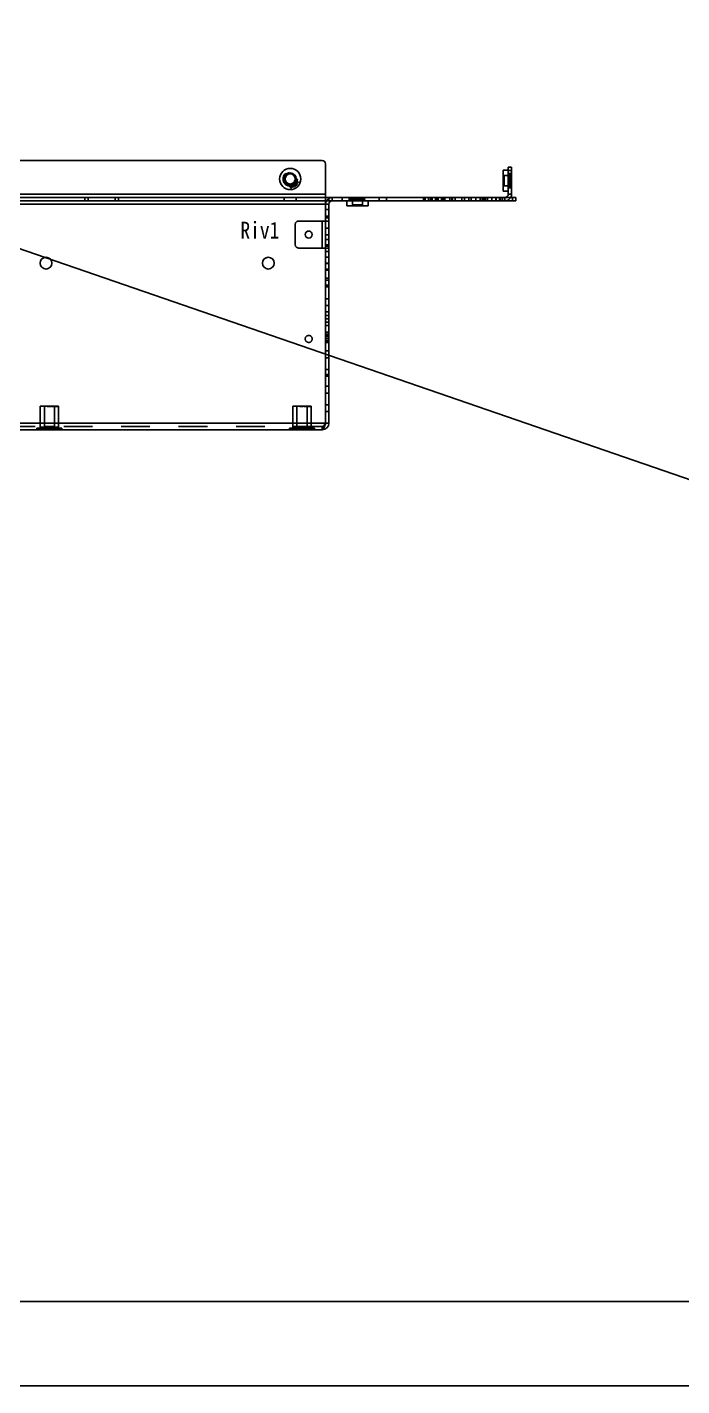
# Model space of a CAD drawing. Header units: millimetres. Extents: x 0 to 8948, y -1340 to 1100.
# Drawn here: x 6604.9 to 6799.3, y 0 to 403.5 of the extents above; entities that cross this region are included whole.
import ezdxf

# ---------------------------------------------------------------- set-up
doc = ezdxf.new("R2010")
doc.units = ezdxf.units.MM
doc.header["$LTSCALE"] = 85.25
doc.linetypes.add('HIDDEN', pattern=[0.2, 0.1, -0.1])
doc.layers.get('0').update_dxf_attribs({"linetype": 'CONTINUOUS'})
for name, color, linetype in [('02___PRT_ALL_AXES', 7, 'CONTINUOUS'), ('03___PRT_ALL_CURVES', 7, 'CONTINUOUS'), ('DEFAULT_2', 8, 'HIDDEN')]:
    doc.layers.add(name, color=color, linetype=linetype)
doc.styles.get("Standard").update_dxf_attribs({"font": 'txt', "width": 0.85})

msp = doc.modelspace()

# ---------------------------------------------------------------- linework, layer by layer
msp.add_line((4392.409, 1100), (7581.815, 0))
at = {"color": 7, "linetype": 'Continuous'}
for p, q in [((6692.513, 363.899), (6585.013, 363.899)), ((6693.513, 351.899), (6693.513, 362.899)), ((6747.763, 361.049), (6746.263, 361.049)), ((6746.263, 361.049), (6746.263, 354.749)), ((6747.763, 361.899), (6748.763, 361.899)), ((6747.763, 353.899), (6747.763, 361.899)), ((6747.763, 360.899), (6748.763, 360.899)), ((6683.105, 355.933), (6683.117, 355.934)), ((6683.105, 355.933), (6683.109, 355.797)), ((6683.383, 356.234), (6683.371, 356.233)), ((6683.383, 356.234), (6683.376, 356.338)), ((6683.803, 356.102), (6683.597, 356.039)), ((6683.597, 356.039), (6683.609, 356.001)), ((6683.609, 356.001), (6683.815, 356.064)), ((6683.768, 356.455), (6683.775, 356.443)), ((6683.775, 356.443), (6683.851, 356.477)), ((6683.815, 356.064), (6683.803, 356.102)), ((6683.851, 356.477), (6684.099, 356.066)), ((6683.88, 356.481), (6684.367, 356.141)), ((6684.122, 356.079), (6683.88, 356.481)), ((6684.32, 356.261), (6683.914, 356.544)), ((6684.081, 356.002), (6684.043, 355.968)), ((6684.043, 355.968), (6684.051, 355.956)), ((6684.245, 356.09), (6684.169, 356.055)), ((6684.244, 356.742), (6684.32, 356.261)), ((6684.252, 356.078), (6684.245, 356.09)), ((6684.281, 356.678), (6684.501, 356.314)), ((6684.367, 356.141), (6684.281, 356.678)), ((6684.557, 356.356), (6684.344, 356.709)), ((6684.356, 356.779), (6684.398, 356.818)), ((6684.398, 356.818), (6684.391, 356.831)), ((6684.499, 356.256), (6684.458, 356.218)), ((6684.458, 356.218), (6684.465, 356.206)), ((6684.526, 356.834), (6684.544, 356.84)), ((6684.68, 356.352), (6684.606, 356.326)), ((6684.688, 356.34), (6684.68, 356.352)), ((6684.702, 356.787), (6684.722, 356.783)), ((6684.812, 356.552), (6684.819, 356.535)), ((6684.925, 357.663), (6684.913, 357.635)), ((6685.407, 357.462), (6684.925, 357.663)), ((6684.969, 357.579), (6685.384, 357.407)), ((6684.992, 357.453), (6684.969, 357.579)), ((6684.971, 357.447), (6684.992, 357.453)), ((6685.127, 357.201), (6685.013, 357.018)), ((6685.013, 357.018), (6685.046, 356.997)), ((6685.046, 356.997), (6685.16, 357.18)), ((6685.16, 357.18), (6685.127, 357.201)), ((6685.404, 357.364), (6685.394, 357.317)), ((6685.394, 357.317), (6685.407, 357.312)), ((6685.475, 357.514), (6685.452, 357.478)), ((6685.489, 357.508), (6685.475, 357.514)), ((6376.513, 352.899), (6750.013, 352.899)), ((6693.513, 353.899), (6377.513, 353.899)), ((6622.013, 352.899), (6622.013, 351.899)), ((6623.013, 352.899), (6623.013, 351.899)), ((6631.013, 352.899), (6631.013, 351.899)), ((6632.013, 352.899), (6632.013, 351.899)), ((6699.863, 351.899), (6699.863, 350.399)), ((6706.163, 351.899), (6706.163, 350.399)), ((6731.013, 352.899), (6731.013, 351.899)), ((6732.013, 352.899), (6732.013, 351.899)), ((6740.013, 352.899), (6740.013, 351.899)), ((6741.013, 352.899), (6741.013, 351.899)), ((6747.763, 354.749), (6746.263, 354.749)), ((6748.763, 353.899), (6747.763, 353.899)), ((6749.013, 352.899), (6749.013, 351.899)), ((6750.013, 352.899), (6750.013, 351.899)), ((6693.513, 350.899), (6694.513, 350.899)), ((6694.514, 350.952), (6693.516, 351.006)), ((6699.863, 350.399), (6706.163, 350.399)), ((6694.513, 346.899), (6693.513, 346.899)), ((6694.513, 336.899), (6693.513, 336.899)), ((6693.513, 285.899), (6694.513, 285.899)), ((6031.815, 0), (7581.815, 0))]:
    msp.add_line(p, q, dxfattribs=at)
at = {"color": 3, "linetype": 'Continuous'}
for p, q in [((6748.763, 361.899), (6748.763, 353.899)), ((6377.513, 351.899), (6750.013, 351.899)), ((6693.513, 285.899), (6693.513, 351.899)), ((6693.513, 350.899), (6377.513, 350.899)), ((6694.513, 285.899), (6694.513, 350.899)), ((6694.513, 345.899), (6693.513, 345.899)), ((6693.513, 337.899), (6694.513, 337.899)), ((6693.513, 285.899), (6377.513, 285.899)), ((6378.513, 283.899), (6692.513, 283.899))]:
    msp.add_line(p, q, dxfattribs=at)
at = {"color": 7, "linetype": 'Continuous'}
msp.add_lwpolyline([(6056.815, 25), (7556.815, 25), (7556.815, 1075), (6056.815, 1075)], close=True, dxfattribs=at)
for radius in [3.15, 1.8, 1.5]:
    msp.add_circle((6683.013, 358.399), radius, dxfattribs=at)
for centre, radius, start, end in [((6692.513, 362.899), 1, 0, 90), ((6683.58, 358.017), 1.438, 297.53662, 301.08982), ((6695.513, 350.899), 2, 149.85065, 176.92308), ((6746.763, 353.899), 1, 270, 0), ((6692.513, 285.899), 1, 324.96851, 0)]:
    msp.add_arc(centre, radius, start, end, dxfattribs=at)
at = {"color": 3, "linetype": 'Continuous'}
for centre, radius, start, end in [((6695.513, 350.899), 1, 90, 180), ((6746.763, 353.899), 2, 329.86467, 0), ((6692.513, 285.899), 2, 270, 0)]:
    msp.add_arc(centre, radius, start, end, dxfattribs=at)
at = {"color": 7, "linetype": 'Continuous'}
for points in [[(6683.116, 356.308), (6683.085, 356.276), (6683.073, 356.239), (6683.077, 356.197)], [(6683.077, 356.197), (6683.081, 356.163), (6683.096, 356.133), (6683.124, 356.109)], [(6683.109, 355.797), (6683.16, 355.774), (6683.215, 355.766), (6683.274, 355.772)], [(6683.24, 356.364), (6683.187, 356.358), (6683.145, 356.339), (6683.116, 356.308)], [(6683.183, 355.83), (6683.15, 355.855), (6683.128, 355.89), (6683.117, 355.934)], [(6683.124, 356.231), (6683.121, 356.257), (6683.13, 356.279), (6683.15, 356.3)], [(6683.156, 356.179), (6683.136, 356.193), (6683.126, 356.211), (6683.124, 356.231)], [(6683.124, 356.109), (6683.151, 356.085), (6683.198, 356.061), (6683.265, 356.035)], [(6683.15, 356.3), (6683.169, 356.321), (6683.196, 356.334), (6683.229, 356.338)], [(6683.274, 356.122), (6683.215, 356.145), (6683.176, 356.164), (6683.156, 356.179)], [(6683.29, 355.798), (6683.252, 355.794), (6683.217, 355.804), (6683.183, 355.83)], [(6683.229, 356.338), (6683.297, 356.345), (6683.345, 356.31), (6683.371, 356.234)], [(6683.376, 356.338), (6683.339, 356.36), (6683.293, 356.369), (6683.24, 356.364)], [(6683.265, 356.035), (6683.312, 356.016), (6683.346, 355.999), (6683.368, 355.983)], [(6683.407, 356.057), (6683.379, 356.077), (6683.335, 356.098), (6683.274, 356.122)], [(6683.274, 355.772), (6683.337, 355.779), (6683.384, 355.799), (6683.416, 355.834)], [(6683.376, 355.839), (6683.354, 355.815), (6683.325, 355.802), (6683.29, 355.798)], [(6683.368, 355.983), (6683.39, 355.967), (6683.402, 355.946), (6683.405, 355.919)], [(6683.405, 355.919), (6683.408, 355.89), (6683.398, 355.863), (6683.376, 355.839)], [(6683.456, 355.962), (6683.452, 356.006), (6683.434, 356.038), (6683.407, 356.057)], [(6683.416, 355.834), (6683.448, 355.868), (6683.462, 355.912), (6683.456, 355.962)], [(6683.844, 356.498), (6683.803, 356.473), (6683.777, 356.459), (6683.768, 356.455)], [(6683.914, 356.544), (6683.902, 356.534), (6683.878, 356.519), (6683.844, 356.498)], [(6684.051, 355.956), (6684.09, 355.982), (6684.124, 356.003), (6684.151, 356.019)], [(6684.109, 356.036), (6684.108, 356.029), (6684.099, 356.017), (6684.081, 356.002)], [(6684.099, 356.066), (6684.107, 356.053), (6684.11, 356.043), (6684.109, 356.036)], [(6684.169, 356.055), (6684.152, 356.047), (6684.137, 356.055), (6684.122, 356.079)], [(6684.151, 356.019), (6684.186, 356.041), (6684.22, 356.06), (6684.252, 356.078)], [(6684.391, 356.831), (6684.37, 356.816), (6684.347, 356.801), (6684.322, 356.786)], [(6684.344, 356.709), (6684.335, 356.724), (6684.331, 356.736), (6684.333, 356.746)], [(6684.333, 356.746), (6684.335, 356.756), (6684.343, 356.766), (6684.356, 356.779)], [(6684.465, 356.206), (6684.506, 356.233), (6684.542, 356.255), (6684.575, 356.275)], [(6684.5, 356.944), (6684.498, 356.911), (6684.507, 356.875), (6684.526, 356.834)], [(6684.514, 356.281), (6684.514, 356.274), (6684.509, 356.265), (6684.499, 356.256)], [(6684.54, 357.034), (6684.514, 357.005), (6684.501, 356.975), (6684.5, 356.944)], [(6684.501, 356.314), (6684.51, 356.298), (6684.514, 356.287), (6684.514, 356.281)], [(6684.544, 356.84), (6684.531, 356.867), (6684.526, 356.894), (6684.53, 356.92)], [(6684.53, 356.92), (6684.534, 356.946), (6684.543, 356.968), (6684.559, 356.986)], [(6684.618, 357.077), (6684.588, 357.073), (6684.562, 357.059), (6684.54, 357.034)], [(6684.581, 356.325), (6684.574, 356.329), (6684.567, 356.339), (6684.557, 356.356)], [(6684.559, 356.986), (6684.576, 357.005), (6684.596, 357.015), (6684.618, 357.017)], [(6684.575, 356.275), (6684.599, 356.29), (6684.637, 356.311), (6684.688, 356.34)], [(6684.606, 356.326), (6684.596, 356.322), (6684.587, 356.322), (6684.581, 356.325)], [(6684.689, 357.06), (6684.672, 357.076), (6684.648, 357.081), (6684.618, 357.077)], [(6684.618, 357.017), (6684.64, 357.019), (6684.661, 357.012), (6684.679, 356.996)], [(6684.679, 356.996), (6684.705, 356.973), (6684.713, 356.92), (6684.705, 356.838)], [(6684.723, 356.997), (6684.718, 357.023), (6684.707, 357.044), (6684.689, 357.06)], [(6684.705, 356.838), (6684.703, 356.82), (6684.702, 356.803), (6684.702, 356.787)], [(6684.722, 356.783), (6684.723, 356.813), (6684.73, 356.838), (6684.745, 356.855)], [(6684.725, 356.895), (6684.729, 356.937), (6684.728, 356.97), (6684.723, 356.997)], [(6684.825, 356.947), (6684.785, 356.947), (6684.752, 356.929), (6684.725, 356.895)], [(6684.745, 356.855), (6684.765, 356.876), (6684.79, 356.885), (6684.822, 356.882)], [(6684.819, 356.571), (6684.814, 356.566), (6684.812, 356.559), (6684.812, 356.552)], [(6684.855, 356.587), (6684.838, 356.584), (6684.826, 356.579), (6684.819, 356.571)], [(6684.819, 356.535), (6684.829, 356.525), (6684.845, 356.526), (6684.867, 356.536)], [(6684.822, 356.882), (6684.853, 356.879), (6684.884, 356.866), (6684.912, 356.84)], [(6684.935, 356.902), (6684.901, 356.933), (6684.865, 356.948), (6684.825, 356.947)], [(6684.941, 356.625), (6684.925, 356.608), (6684.896, 356.595), (6684.855, 356.587)], [(6684.867, 356.536), (6684.889, 356.545), (6684.914, 356.565), (6684.942, 356.596)], [(6684.912, 356.84), (6684.946, 356.809), (6684.966, 356.772), (6684.971, 356.73)], [(6684.913, 357.635), (6684.943, 357.559), (6684.962, 357.497), (6684.971, 357.447)], [(6685.004, 356.756), (6685.002, 356.814), (6684.979, 356.863), (6684.935, 356.902)], [(6684.971, 356.73), (6684.976, 356.687), (6684.966, 356.652), (6684.941, 356.625)], [(6684.942, 356.596), (6684.985, 356.644), (6685.006, 356.698), (6685.004, 356.756)], [(6685.384, 357.407), (6685.402, 357.399), (6685.409, 357.385), (6685.404, 357.364)], [(6685.452, 357.478), (6685.441, 357.459), (6685.426, 357.454), (6685.407, 357.462)], [(6685.407, 357.312), (6685.417, 357.341), (6685.43, 357.374), (6685.445, 357.411)], [(6685.445, 357.411), (6685.46, 357.447), (6685.475, 357.479), (6685.489, 357.508)]]:
    msp.add_open_spline(points, degree=3, dxfattribs=at)
at = {"color": 3, "linetype": 'Continuous'}
msp.add_open_spline([(6693.513, 285.899), (6693.432, 285.643), (6693.279, 285.166), (6693.078, 284.609), (6692.9, 284.248), (6692.763, 284.03), (6692.611, 283.899), (6692.513, 283.899)], degree=3, knots=[0, 0, 0, 0, 0.3508799, 0.6538995, 0.7752095, 0.8724418, 1, 1, 1, 1], dxfattribs=at)
at = {"layer": '02___PRT_ALL_AXES', "color": 8, "linetype": 'HIDDEN'}
for p, q in [((6747.763, 359.999), (6748.763, 359.999)), ((6747.763, 355.799), (6747.763, 359.999)), ((6748.763, 355.799), (6748.763, 359.999)), ((6748.763, 357.899), (6747.763, 357.899)), ((6747.763, 355.799), (6748.763, 355.799)), ((6681.263, 352.899), (6684.763, 352.899)), ((6681.263, 352.899), (6681.263, 351.899)), ((6681.263, 351.899), (6684.763, 351.899)), ((6684.763, 352.899), (6684.763, 351.899)), ((6693.513, 351.899), (6693.513, 352.899)), ((6698.463, 352.899), (6700.563, 352.899)), ((6698.463, 352.899), (6698.463, 351.899)), ((6698.463, 351.899), (6700.563, 351.899)), ((6700.563, 352.899), (6700.563, 351.899)), ((6704.513, 352.899), (6701.513, 352.899)), ((6701.513, 351.899), (6701.513, 352.899)), ((6704.513, 351.899), (6701.513, 351.899)), ((6704.513, 351.899), (6704.513, 352.899)), ((6709.463, 352.899), (6711.563, 352.899)), ((6709.463, 352.899), (6709.463, 351.899)), ((6709.463, 351.899), (6711.563, 351.899)), ((6711.563, 352.899), (6711.563, 351.899)), ((6722.613, 352.899), (6726.803, 352.899)), ((6722.613, 352.899), (6722.613, 351.899)), ((6722.613, 351.899), (6726.803, 351.899)), ((6723.103, 352.899), (6723.103, 351.899)), ((6724.073, 352.899), (6724.073, 351.899)), ((6724.703, 352.899), (6724.703, 351.899)), ((6724.713, 352.899), (6724.713, 351.899)), ((6725.203, 352.899), (6725.203, 351.899)), ((6726.173, 352.899), (6726.173, 351.899)), ((6726.803, 352.899), (6726.803, 351.899)), ((6736.003, 352.899), (6738.103, 352.899)), ((6736.003, 352.899), (6736.003, 351.899)), ((6736.003, 351.899), (6738.103, 351.899)), ((6738.103, 352.899), (6738.103, 351.899)), ((6739.463, 352.899), (6741.563, 352.899)), ((6739.463, 352.899), (6739.463, 351.899)), ((6739.463, 351.899), (6741.563, 351.899)), ((6740.513, 351.899), (6740.513, 352.899)), ((6741.563, 352.899), (6741.563, 351.899)), ((6693.513, 335.149), (6694.513, 335.149)), ((6693.513, 331.649), (6693.513, 335.149)), ((6694.513, 331.649), (6694.513, 335.149)), ((6694.513, 333.399), (6693.513, 333.399)), ((6693.513, 331.649), (6694.513, 331.649)), ((6694.513, 310.899), (6693.513, 310.899)), ((6693.513, 309.849), (6694.513, 309.849)), ((6608.813, 284.699), (6608.813, 290.899)), ((6610.013, 290.899), (6613.013, 290.899)), ((6610.013, 283.899), (6610.013, 290.899)), ((6613.013, 283.899), (6613.013, 290.899)), ((6614.213, 284.699), (6614.213, 290.899)), ((6683.813, 284.699), (6683.813, 290.899)), ((6685.013, 290.899), (6688.013, 290.899)), ((6685.013, 283.899), (6685.013, 290.899)), ((6688.013, 283.899), (6688.013, 290.899)), ((6689.213, 284.699), (6689.213, 290.899)), ((6610.013, 284.899), (6613.013, 284.899)), ((6610.013, 283.899), (6613.013, 283.899)), ((6685.013, 284.899), (6688.013, 284.899)), ((6685.013, 283.899), (6688.013, 283.899))]:
    msp.add_line(p, q, dxfattribs=at)
for centre, radius in [((6683.013, 358.399), 2.1), ((6688.513, 310.899), 1.05)]:
    msp.add_circle(centre, radius, dxfattribs=at)
at = {"layer": '02___PRT_ALL_AXES', "color": 3, "linetype": 'Continuous'}
for centre, radius in [((6688.513, 341.899), 1.05), ((6610.513, 333.399), 1.75), ((6676.513, 333.399), 1.75)]:
    msp.add_circle(centre, radius, dxfattribs=at)
at = {"layer": '03___PRT_ALL_CURVES', "color": 8, "linetype": 'HIDDEN'}
msp.add_line((6713.513, 352.899), (6708.513, 352.899), dxfattribs=at)
at = {"layer": 'DEFAULT_2', "color": 8, "linetype": 'HIDDEN'}
for p, q in [((6746.563, 359.399), (6746.263, 359.699)), ((6748.433, 359.399), (6746.563, 359.399)), ((6746.563, 359.399), (6746.563, 356.399)), ((6748.143, 360.024), (6747.763, 360.024)), ((6748.633, 360.024), (6748.143, 359.798)), ((6748.143, 355.774), (6748.143, 360.024)), ((6748.733, 359.699), (6748.433, 359.399)), ((6748.433, 359.399), (6748.433, 356.399)), ((6748.733, 360.024), (6748.633, 360.024)), ((6748.633, 360.024), (6748.633, 355.774)), ((6748.733, 355.774), (6748.733, 360.024)), ((6746.283, 357.163), (6746.263, 357.163)), ((6746.263, 357.135), (6746.283, 357.135)), ((6746.283, 357.079), (6746.263, 357.079)), ((6746.283, 357.014), (6746.263, 357.014)), ((6746.283, 357.008), (6746.263, 357.008)), ((6746.263, 356.978), (6746.283, 356.978)), ((6746.283, 356.962), (6746.263, 356.962)), ((6746.263, 356.959), (6746.283, 356.959)), ((6746.283, 356.953), (6746.263, 356.953)), ((6746.283, 356.947), (6746.263, 356.947)), ((6746.283, 356.911), (6746.263, 356.911)), ((6746.263, 356.907), (6746.283, 356.907)), ((6746.283, 356.864), (6746.263, 356.864)), ((6746.283, 356.817), (6746.263, 356.817)), ((6746.263, 356.812), (6746.283, 356.812)), ((6746.283, 356.701), (6746.263, 356.701)), ((6746.283, 356.68), (6746.263, 356.68)), ((6746.283, 356.578), (6746.263, 356.578)), ((6746.283, 356.577), (6746.263, 356.577)), ((6746.283, 356.56), (6746.263, 356.56)), ((6746.283, 356.534), (6746.263, 356.534)), ((6746.283, 356.518), (6746.263, 356.518)), ((6746.283, 356.517), (6746.263, 356.517)), ((6746.283, 356.517), (6746.263, 356.517)), ((6746.283, 356.497), (6746.263, 356.497)), ((6746.283, 356.496), (6746.263, 356.496)), ((6746.283, 356.486), (6746.263, 356.486)), ((6746.283, 356.447), (6746.263, 356.447)), ((6746.283, 356.444), (6746.263, 356.444)), ((6746.283, 356.42), (6746.263, 356.42)), ((6746.283, 356.402), (6746.263, 356.402)), ((6746.563, 356.399), (6746.263, 356.099)), ((6746.283, 356.395), (6746.263, 356.395)), ((6746.283, 356.383), (6746.263, 356.383)), ((6746.283, 356.382), (6746.263, 356.382)), ((6746.283, 356.355), (6746.263, 356.355)), ((6746.283, 356.34), (6746.263, 356.34)), ((6746.283, 356.338), (6746.263, 356.338)), ((6746.283, 356.334), (6746.263, 356.334)), ((6746.263, 356.331), (6746.283, 356.331)), ((6746.283, 356.318), (6746.263, 356.318)), ((6746.283, 356.287), (6746.263, 356.287)), ((6746.283, 356.286), (6746.263, 356.286)), ((6746.263, 356.283), (6746.283, 356.283)), ((6746.283, 356.279), (6746.263, 356.279)), ((6746.283, 356.256), (6746.263, 356.256)), ((6746.283, 356.246), (6746.263, 356.246)), ((6746.283, 356.242), (6746.263, 356.242)), ((6746.283, 356.23), (6746.263, 356.23)), ((6746.263, 356.209), (6746.283, 356.209)), ((6746.283, 356.178), (6746.263, 356.178)), ((6746.283, 356.125), (6746.263, 356.125)), ((6746.283, 356.096), (6746.263, 356.096)), ((6746.283, 356.087), (6746.263, 356.087)), ((6746.283, 356.071), (6746.263, 356.071)), ((6746.283, 356.052), (6746.263, 356.052)), ((6746.263, 356.044), (6746.283, 356.044)), ((6746.283, 356.036), (6746.263, 356.036)), ((6746.263, 356.035), (6746.283, 356.035)), ((6746.263, 356.028), (6746.283, 356.028)), ((6746.283, 355.998), (6746.263, 355.998)), ((6746.283, 355.981), (6746.263, 355.981)), ((6746.283, 355.977), (6746.263, 355.977)), ((6746.283, 355.955), (6746.263, 355.955)), ((6746.283, 355.943), (6746.263, 355.943)), ((6746.283, 355.865), (6746.263, 355.865)), ((6746.283, 355.864), (6746.263, 355.864)), ((6746.283, 355.856), (6746.263, 355.856)), ((6746.283, 355.852), (6746.263, 355.852)), ((6746.283, 355.84), (6746.263, 355.84)), ((6746.283, 355.839), (6746.263, 355.839)), ((6746.283, 355.838), (6746.263, 355.838)), ((6746.263, 355.826), (6746.283, 355.826)), ((6746.283, 355.825), (6746.263, 355.825)), ((6746.263, 355.823), (6746.283, 355.823)), ((6746.263, 355.814), (6746.283, 355.814)), ((6746.283, 355.808), (6746.263, 355.808)), ((6746.283, 355.8), (6746.263, 355.8)), ((6746.283, 355.781), (6746.263, 355.781)), ((6746.283, 355.775), (6746.263, 355.775)), ((6746.283, 355.761), (6746.263, 355.761)), ((6746.283, 355.756), (6746.263, 355.756)), ((6746.283, 355.734), (6746.263, 355.734)), ((6746.283, 355.733), (6746.263, 355.733)), ((6746.283, 355.731), (6746.263, 355.731)), ((6746.283, 355.718), (6746.263, 355.718)), ((6746.263, 355.706), (6746.283, 355.706)), ((6746.283, 355.697), (6746.263, 355.697)), ((6746.283, 355.679), (6746.263, 355.679)), ((6746.283, 355.641), (6746.263, 355.641)), ((6746.283, 355.622), (6746.263, 355.622)), ((6746.283, 355.609), (6746.263, 355.609)), ((6746.283, 355.602), (6746.263, 355.602)), ((6746.283, 355.59), (6746.263, 355.59)), ((6746.283, 355.579), (6746.263, 355.579)), ((6746.283, 355.578), (6746.263, 355.578)), ((6746.263, 355.566), (6746.283, 355.566)), ((6746.283, 355.564), (6746.263, 355.564)), ((6746.283, 355.557), (6746.263, 355.557)), ((6746.263, 355.555), (6746.283, 355.555)), ((6746.263, 355.552), (6746.283, 355.552)), ((6746.283, 355.539), (6746.263, 355.539)), ((6746.283, 355.536), (6746.263, 355.536)), ((6746.283, 355.535), (6746.263, 355.535)), ((6746.283, 355.519), (6746.263, 355.519)), ((6746.283, 355.502), (6746.263, 355.502)), ((6746.283, 355.501), (6746.263, 355.501)), ((6746.283, 355.483), (6746.263, 355.483)), ((6746.283, 355.468), (6746.263, 355.468)), ((6746.283, 355.462), (6746.263, 355.462)), ((6746.263, 355.456), (6746.283, 355.456)), ((6746.283, 355.434), (6746.263, 355.434)), ((6746.283, 355.433), (6746.263, 355.433)), ((6746.283, 355.419), (6746.263, 355.419)), ((6746.283, 355.339), (6746.263, 355.339)), ((6746.283, 355.334), (6746.263, 355.334)), ((6746.283, 355.33), (6746.263, 355.33)), ((6746.283, 355.298), (6746.263, 355.298)), ((6746.263, 355.297), (6746.283, 355.297)), ((6746.283, 355.272), (6746.263, 355.272)), ((6746.263, 355.27), (6746.283, 355.27)), ((6746.283, 357.163), (6746.283, 356.812)), ((6746.283, 356.701), (6746.283, 355.27)), ((6748.433, 356.399), (6746.563, 356.399)), ((6748.143, 355.774), (6747.763, 355.774)), ((6748.633, 355.774), (6748.143, 355.999)), ((6748.733, 356.099), (6748.433, 356.399)), ((6748.733, 355.774), (6748.633, 355.774)), ((6694.513, 352.899), (6694.513, 351.899)), ((6695.513, 351.899), (6695.513, 352.899)), ((6705.138, 352.869), (6700.888, 352.869)), ((6700.888, 352.869), (6700.888, 352.769)), ((6705.138, 352.769), (6700.888, 352.769)), ((6701.113, 352.279), (6700.888, 352.769)), ((6705.138, 352.279), (6700.888, 352.279)), ((6700.888, 352.279), (6700.888, 351.899)), ((6701.513, 352.569), (6701.213, 352.869)), ((6704.513, 352.569), (6701.513, 352.569)), ((6701.513, 352.569), (6701.513, 350.699)), ((6704.513, 352.569), (6704.813, 352.869)), ((6704.513, 352.569), (6704.513, 350.699)), ((6704.913, 352.279), (6705.138, 352.769)), ((6705.138, 352.869), (6705.138, 352.769)), ((6705.138, 352.279), (6705.138, 351.899)), ((6726.463, 351.899), (6726.463, 352.899)), ((6726.953, 351.899), (6726.953, 352.899)), ((6727.923, 351.899), (6727.923, 352.899)), ((6728.063, 351.899), (6728.063, 352.899)), ((6728.553, 351.899), (6728.553, 352.899)), ((6728.653, 351.899), (6728.653, 352.899)), ((6728.963, 351.899), (6728.963, 352.899)), ((6728.973, 351.899), (6728.973, 352.899)), ((6730.403, 351.899), (6730.403, 352.899)), ((6731.203, 351.899), (6731.203, 352.899)), ((6733.953, 351.899), (6733.953, 352.899)), ((6734.763, 351.899), (6734.763, 352.899)), ((6736.763, 351.899), (6736.763, 352.899)), ((6740.153, 351.899), (6740.153, 352.899)), ((6742.903, 351.899), (6742.903, 352.899)), ((6744.103, 351.899), (6744.103, 352.899)), ((6744.163, 351.899), (6744.163, 352.899)), ((6745.163, 351.899), (6745.163, 352.899)), ((6745.173, 351.899), (6745.173, 352.899)), ((6745.453, 351.899), (6745.453, 352.899)), ((6746.063, 351.899), (6746.063, 352.899)), ((6746.763, 351.899), (6746.763, 352.899)), ((6693.513, 349.328), (6694.513, 349.328)), ((6694.513, 347.328), (6693.513, 347.328)), ((6701.513, 350.699), (6701.213, 350.399)), ((6704.513, 350.699), (6701.513, 350.699)), ((6703.076, 350.419), (6703.457, 350.419)), ((6703.076, 350.419), (6703.076, 350.399)), ((6703.077, 350.419), (6703.077, 350.399)), ((6703.105, 350.419), (6703.105, 350.399)), ((6703.109, 350.399), (6703.109, 350.419)), ((6703.116, 350.419), (6703.116, 350.399)), ((6703.117, 350.419), (6703.117, 350.399)), ((6703.123, 350.419), (6703.123, 350.399)), ((6703.124, 350.419), (6703.124, 350.399)), ((6703.15, 350.419), (6703.15, 350.399)), ((6703.156, 350.419), (6703.156, 350.399)), ((6703.183, 350.419), (6703.183, 350.399)), ((6703.229, 350.419), (6703.229, 350.399)), ((6703.24, 350.419), (6703.24, 350.399)), ((6703.265, 350.419), (6703.265, 350.399)), ((6703.274, 350.419), (6703.274, 350.399)), ((6703.274, 350.419), (6703.274, 350.399)), ((6703.29, 350.419), (6703.29, 350.399)), ((6703.368, 350.419), (6703.368, 350.399)), ((6703.371, 350.419), (6703.371, 350.399)), ((6703.376, 350.399), (6703.376, 350.419)), ((6703.376, 350.419), (6703.376, 350.399)), ((6703.383, 350.419), (6703.383, 350.399)), ((6703.405, 350.419), (6703.405, 350.399)), ((6703.406, 350.399), (6703.406, 350.419)), ((6703.407, 350.419), (6703.407, 350.399)), ((6703.416, 350.419), (6703.416, 350.399)), ((6703.456, 350.419), (6703.456, 350.399)), ((6703.457, 350.399), (6703.457, 350.419)), ((6703.597, 350.419), (6705.489, 350.419)), ((6703.597, 350.419), (6703.597, 350.399)), ((6703.609, 350.419), (6703.609, 350.399)), ((6703.768, 350.419), (6703.768, 350.399)), ((6703.775, 350.419), (6703.775, 350.399)), ((6703.803, 350.419), (6703.803, 350.399)), ((6703.815, 350.419), (6703.815, 350.399)), ((6703.844, 350.419), (6703.844, 350.399)), ((6703.851, 350.419), (6703.851, 350.399)), ((6703.88, 350.419), (6703.88, 350.399)), ((6703.914, 350.399), (6703.914, 350.419)), ((6704.043, 350.419), (6704.043, 350.399)), ((6704.051, 350.399), (6704.051, 350.419)), ((6704.081, 350.419), (6704.081, 350.399)), ((6704.099, 350.399), (6704.099, 350.419)), ((6704.109, 350.419), (6704.109, 350.399)), ((6704.122, 350.419), (6704.122, 350.399)), ((6704.151, 350.419), (6704.151, 350.399)), ((6704.169, 350.399), (6704.169, 350.419)), ((6704.244, 350.419), (6704.244, 350.399)), ((6704.245, 350.419), (6704.245, 350.399)), ((6704.252, 350.419), (6704.252, 350.399)), ((6704.281, 350.419), (6704.281, 350.399)), ((6704.32, 350.419), (6704.32, 350.399)), ((6704.322, 350.419), (6704.322, 350.399)), ((6704.333, 350.419), (6704.333, 350.399)), ((6704.333, 350.419), (6704.333, 350.399)), ((6704.344, 350.399), (6704.344, 350.419)), ((6704.356, 350.419), (6704.356, 350.399)), ((6704.367, 350.419), (6704.367, 350.399)), ((6704.391, 350.399), (6704.391, 350.419)), ((6704.398, 350.419), (6704.398, 350.399)), ((6704.458, 350.419), (6704.458, 350.399)), ((6704.465, 350.399), (6704.465, 350.419)), ((6704.499, 350.419), (6704.499, 350.399)), ((6704.499, 350.419), (6704.499, 350.399)), ((6704.501, 350.399), (6704.501, 350.419)), ((6704.513, 350.699), (6704.813, 350.399)), ((6704.514, 350.419), (6704.514, 350.399)), ((6704.526, 350.419), (6704.526, 350.399)), ((6704.529, 350.419), (6704.529, 350.399)), ((6704.53, 350.419), (6704.53, 350.399)), ((6704.54, 350.419), (6704.54, 350.399)), ((6704.544, 350.399), (6704.544, 350.419)), ((6704.557, 350.419), (6704.557, 350.399)), ((6704.559, 350.419), (6704.559, 350.399)), ((6704.575, 350.419), (6704.575, 350.399)), ((6704.581, 350.419), (6704.581, 350.399)), ((6704.606, 350.399), (6704.606, 350.419)), ((6704.618, 350.419), (6704.618, 350.399)), ((6704.618, 350.419), (6704.618, 350.399)), ((6704.679, 350.419), (6704.679, 350.399)), ((6704.68, 350.419), (6704.68, 350.399)), ((6704.688, 350.419), (6704.688, 350.399)), ((6704.689, 350.419), (6704.689, 350.399)), ((6704.702, 350.419), (6704.702, 350.399)), ((6704.705, 350.419), (6704.705, 350.399)), ((6704.708, 350.399), (6704.708, 350.419)), ((6704.722, 350.399), (6704.722, 350.419)), ((6704.723, 350.419), (6704.723, 350.399)), ((6704.725, 350.419), (6704.725, 350.399)), ((6704.727, 350.399), (6704.727, 350.419)), ((6704.745, 350.419), (6704.745, 350.399)), ((6704.812, 350.419), (6704.812, 350.399)), ((6704.819, 350.399), (6704.819, 350.419)), ((6704.822, 350.419), (6704.822, 350.399)), ((6704.825, 350.419), (6704.825, 350.399)), ((6704.855, 350.419), (6704.855, 350.399)), ((6704.867, 350.419), (6704.867, 350.399)), ((6704.912, 350.419), (6704.912, 350.399)), ((6704.913, 350.399), (6704.913, 350.419)), ((6704.925, 350.419), (6704.925, 350.399)), ((6704.935, 350.419), (6704.935, 350.399)), ((6704.941, 350.419), (6704.941, 350.399)), ((6704.942, 350.419), (6704.942, 350.399)), ((6704.969, 350.419), (6704.969, 350.399)), ((6704.971, 350.419), (6704.971, 350.399)), ((6704.972, 350.399), (6704.972, 350.419)), ((6704.992, 350.419), (6704.992, 350.399)), ((6705.004, 350.419), (6705.004, 350.399)), ((6705.013, 350.419), (6705.013, 350.399)), ((6705.046, 350.419), (6705.046, 350.399)), ((6705.127, 350.419), (6705.127, 350.399)), ((6705.16, 350.419), (6705.16, 350.399)), ((6705.384, 350.399), (6705.384, 350.419)), ((6705.394, 350.419), (6705.394, 350.399)), ((6705.404, 350.419), (6705.404, 350.399)), ((6705.406, 350.399), (6705.406, 350.419)), ((6705.407, 350.419), (6705.407, 350.399)), ((6705.407, 350.399), (6705.407, 350.419)), ((6705.445, 350.419), (6705.445, 350.399)), ((6705.452, 350.399), (6705.452, 350.419)), ((6705.475, 350.419), (6705.475, 350.399)), ((6705.489, 350.419), (6705.489, 350.399)), ((6684.513, 338.899), (6684.513, 344.899)), ((6693.513, 345.899), (6685.513, 345.899)), ((6692.513, 345.899), (6692.513, 337.899)), ((6694.513, 343.828), (6693.513, 343.828)), ((6693.513, 341.828), (6694.513, 341.828)), ((6694.513, 340.399), (6693.513, 340.399)), ((6685.513, 337.899), (6693.513, 337.899)), ((6693.513, 338.828), (6694.513, 338.828)), ((6694.513, 338.399), (6693.513, 338.399)), ((6694.513, 336.828), (6693.513, 336.828)), ((6694.513, 333.328), (6693.513, 333.328)), ((6693.513, 331.328), (6694.513, 331.328)), ((6694.513, 328.899), (6693.513, 328.899)), ((6693.513, 328.328), (6694.513, 328.328)), ((6694.513, 326.899), (6693.513, 326.899)), ((6694.513, 326.328), (6693.513, 326.328)), ((6694.513, 322.828), (6693.513, 322.828)), ((6693.513, 320.828), (6694.513, 320.828)), ((6694.513, 318.899), (6693.513, 318.899)), ((6693.513, 317.828), (6694.513, 317.828)), ((6694.513, 316.899), (6693.513, 316.899)), ((6694.513, 315.828), (6693.513, 315.828)), ((6694.513, 314.899), (6693.513, 314.899)), ((6694.513, 312.899), (6693.513, 312.899)), ((6694.513, 312.328), (6693.513, 312.328)), ((6694.513, 311.949), (6693.513, 311.949)), ((6694.513, 311.534), (6693.513, 311.534)), ((6694.513, 310.331), (6693.513, 310.331)), ((6693.513, 310.328), (6694.513, 310.328)), ((6693.513, 307.328), (6694.513, 307.328)), ((6694.513, 305.328), (6693.513, 305.328)), ((6694.513, 301.849), (6693.513, 301.849)), ((6694.513, 301.828), (6693.513, 301.828)), ((6694.513, 300.349), (6693.513, 300.349)), ((6693.513, 299.828), (6694.513, 299.828)), ((6693.513, 296.828), (6694.513, 296.828)), ((6694.513, 294.828), (6693.513, 294.828)), ((6608.813, 290.899), (6614.213, 290.899)), ((6608.813, 284.699), (6608.813, 290.899)), ((6610.825, 290.799), (6610.825, 290.899)), ((6610.825, 290.799), (6611.891, 290.799)), ((6610.893, 290.899), (6610.893, 290.799)), ((6610.948, 290.799), (6610.948, 290.899)), ((6611.003, 290.899), (6611.003, 290.799)), ((6611.08, 290.899), (6611.08, 290.799)), ((6611.237, 290.799), (6611.237, 290.899)), ((6611.328, 290.899), (6611.328, 290.799)), ((6611.404, 290.799), (6611.404, 290.899)), ((6611.696, 290.799), (6611.696, 290.899)), ((6611.704, 290.899), (6611.704, 290.799)), ((6611.751, 290.899), (6611.751, 290.799)), ((6611.823, 290.799), (6611.823, 290.899)), ((6611.891, 290.899), (6611.891, 290.799)), ((6612.18, 290.899), (6612.18, 290.799)), ((6612.18, 290.799), (6614.138, 290.799)), ((6612.206, 290.899), (6612.206, 290.799)), ((6612.208, 290.899), (6612.208, 290.799)), ((6612.257, 290.899), (6612.257, 290.799)), ((6612.295, 290.899), (6612.295, 290.799)), ((6612.298, 290.899), (6612.298, 290.799)), ((6612.33, 290.899), (6612.33, 290.799)), ((6612.371, 290.899), (6612.371, 290.799)), ((6612.407, 290.899), (6612.407, 290.799)), ((6612.408, 290.899), (6612.408, 290.799)), ((6612.462, 290.899), (6612.462, 290.799)), ((6612.48, 290.899), (6612.48, 290.799)), ((6612.513, 290.899), (6612.513, 290.799)), ((6612.543, 290.899), (6612.543, 290.799)), ((6612.552, 290.899), (6612.552, 290.799)), ((6612.58, 290.899), (6612.58, 290.799)), ((6612.582, 290.899), (6612.582, 290.799)), ((6612.584, 290.899), (6612.584, 290.799)), ((6612.591, 290.899), (6612.591, 290.799)), ((6612.627, 290.899), (6612.627, 290.799)), ((6612.636, 290.899), (6612.636, 290.799)), ((6612.649, 290.899), (6612.649, 290.799)), ((6612.655, 290.899), (6612.655, 290.799)), ((6612.657, 290.899), (6612.657, 290.799)), ((6612.696, 290.899), (6612.696, 290.799)), ((6612.699, 290.899), (6612.699, 290.799)), ((6612.724, 290.899), (6612.724, 290.799)), ((6612.74, 290.899), (6612.74, 290.799)), ((6612.746, 290.899), (6612.746, 290.799)), ((6612.751, 290.899), (6612.751, 290.799)), ((6612.751, 290.899), (6612.751, 290.799)), ((6612.754, 290.899), (6612.754, 290.799)), ((6612.796, 290.899), (6612.796, 290.799)), ((6612.813, 290.899), (6612.813, 290.799)), ((6612.817, 290.899), (6612.817, 290.799)), ((6612.82, 290.899), (6612.82, 290.799)), ((6612.827, 290.799), (6612.827, 290.899)), ((6612.835, 290.899), (6612.835, 290.799)), ((6612.858, 290.899), (6612.858, 290.799)), ((6612.861, 290.899), (6612.861, 290.799)), ((6612.892, 290.899), (6612.892, 290.799)), ((6612.903, 290.899), (6612.903, 290.799)), ((6612.931, 290.899), (6612.931, 290.799)), ((6612.972, 290.899), (6612.972, 290.799)), ((6612.98, 290.799), (6612.98, 290.899)), ((6612.981, 290.899), (6612.981, 290.799)), ((6613, 290.899), (6613, 290.799)), ((6613.006, 290.899), (6613.006, 290.799)), ((6613.016, 290.899), (6613.016, 290.799)), ((6613.02, 290.899), (6613.02, 290.799)), ((6613.036, 290.899), (6613.036, 290.799)), ((6613.061, 290.899), (6613.061, 290.799)), ((6613.086, 290.899), (6613.086, 290.799)), ((6613.09, 290.899), (6613.09, 290.799)), ((6613.099, 290.899), (6613.099, 290.799)), ((6613.104, 290.899), (6613.104, 290.799)), ((6613.105, 290.899), (6613.105, 290.799)), ((6613.117, 290.899), (6613.117, 290.799)), ((6613.12, 290.899), (6613.12, 290.799)), ((6613.124, 290.899), (6613.124, 290.799)), ((6613.148, 290.899), (6613.148, 290.799)), ((6613.194, 290.899), (6613.194, 290.799)), ((6613.242, 290.899), (6613.242, 290.799)), ((6613.246, 290.899), (6613.246, 290.799)), ((6613.254, 290.899), (6613.254, 290.799)), ((6613.27, 290.899), (6613.27, 290.799)), ((6613.272, 290.899), (6613.272, 290.799)), ((6613.28, 290.899), (6613.28, 290.799)), ((6613.304, 290.899), (6613.304, 290.799)), ((6613.313, 290.899), (6613.313, 290.799)), ((6613.315, 290.899), (6613.315, 290.799)), ((6613.33, 290.899), (6613.33, 290.799)), ((6613.339, 290.899), (6613.339, 290.799)), ((6613.343, 290.899), (6613.343, 290.799)), ((6613.358, 290.899), (6613.358, 290.799)), ((6613.437, 290.899), (6613.437, 290.799)), ((6613.461, 290.899), (6613.461, 290.799)), ((6613.481, 290.899), (6613.481, 290.799)), ((6613.486, 290.899), (6613.486, 290.799)), ((6614.107, 290.799), (6614.107, 290.899)), ((6614.138, 290.799), (6614.138, 290.899)), ((6614.213, 284.699), (6614.213, 290.899)), ((6683.813, 290.899), (6689.213, 290.899)), ((6683.813, 284.699), (6683.813, 290.899)), ((6685.825, 290.799), (6685.825, 290.899)), ((6685.825, 290.799), (6686.891, 290.799)), ((6685.893, 290.899), (6685.893, 290.799)), ((6685.948, 290.799), (6685.948, 290.899)), ((6686.003, 290.899), (6686.003, 290.799)), ((6686.08, 290.899), (6686.08, 290.799)), ((6686.237, 290.799), (6686.237, 290.899)), ((6686.328, 290.899), (6686.328, 290.799)), ((6686.404, 290.799), (6686.404, 290.899)), ((6686.696, 290.799), (6686.696, 290.899)), ((6686.704, 290.899), (6686.704, 290.799)), ((6686.751, 290.899), (6686.751, 290.799)), ((6686.823, 290.799), (6686.823, 290.899)), ((6686.891, 290.899), (6686.891, 290.799)), ((6687.18, 290.899), (6687.18, 290.799)), ((6687.18, 290.799), (6689.138, 290.799)), ((6687.206, 290.899), (6687.206, 290.799)), ((6687.208, 290.899), (6687.208, 290.799)), ((6687.257, 290.899), (6687.257, 290.799)), ((6687.295, 290.899), (6687.295, 290.799)), ((6687.298, 290.899), (6687.298, 290.799)), ((6687.33, 290.899), (6687.33, 290.799)), ((6687.371, 290.899), (6687.371, 290.799)), ((6687.407, 290.899), (6687.407, 290.799)), ((6687.408, 290.899), (6687.408, 290.799)), ((6687.462, 290.899), (6687.462, 290.799)), ((6687.48, 290.899), (6687.48, 290.799)), ((6687.513, 290.899), (6687.513, 290.799)), ((6687.543, 290.899), (6687.543, 290.799)), ((6687.552, 290.899), (6687.552, 290.799)), ((6687.58, 290.899), (6687.58, 290.799)), ((6687.582, 290.899), (6687.582, 290.799)), ((6687.584, 290.899), (6687.584, 290.799)), ((6687.591, 290.899), (6687.591, 290.799)), ((6687.627, 290.899), (6687.627, 290.799)), ((6687.636, 290.899), (6687.636, 290.799)), ((6687.649, 290.899), (6687.649, 290.799)), ((6687.655, 290.899), (6687.655, 290.799)), ((6687.657, 290.899), (6687.657, 290.799)), ((6687.696, 290.899), (6687.696, 290.799)), ((6687.699, 290.899), (6687.699, 290.799)), ((6687.724, 290.899), (6687.724, 290.799)), ((6687.74, 290.899), (6687.74, 290.799)), ((6687.746, 290.899), (6687.746, 290.799)), ((6687.751, 290.899), (6687.751, 290.799)), ((6687.751, 290.899), (6687.751, 290.799)), ((6687.754, 290.899), (6687.754, 290.799)), ((6687.796, 290.899), (6687.796, 290.799)), ((6687.813, 290.899), (6687.813, 290.799)), ((6687.817, 290.899), (6687.817, 290.799)), ((6687.82, 290.899), (6687.82, 290.799)), ((6687.827, 290.799), (6687.827, 290.899)), ((6687.835, 290.899), (6687.835, 290.799)), ((6687.858, 290.899), (6687.858, 290.799)), ((6687.861, 290.899), (6687.861, 290.799)), ((6687.892, 290.899), (6687.892, 290.799)), ((6687.903, 290.899), (6687.903, 290.799)), ((6687.931, 290.899), (6687.931, 290.799)), ((6687.972, 290.899), (6687.972, 290.799)), ((6687.98, 290.799), (6687.98, 290.899)), ((6687.981, 290.899), (6687.981, 290.799)), ((6688, 290.899), (6688, 290.799)), ((6688.006, 290.899), (6688.006, 290.799)), ((6688.016, 290.899), (6688.016, 290.799)), ((6688.02, 290.899), (6688.02, 290.799)), ((6688.036, 290.899), (6688.036, 290.799)), ((6688.061, 290.899), (6688.061, 290.799)), ((6688.086, 290.899), (6688.086, 290.799)), ((6688.09, 290.899), (6688.09, 290.799)), ((6688.099, 290.899), (6688.099, 290.799)), ((6688.104, 290.899), (6688.104, 290.799)), ((6688.105, 290.899), (6688.105, 290.799)), ((6688.117, 290.899), (6688.117, 290.799)), ((6688.12, 290.899), (6688.12, 290.799)), ((6688.124, 290.899), (6688.124, 290.799)), ((6688.148, 290.899), (6688.148, 290.799)), ((6688.194, 290.899), (6688.194, 290.799)), ((6688.242, 290.899), (6688.242, 290.799)), ((6688.246, 290.899), (6688.246, 290.799)), ((6688.254, 290.899), (6688.254, 290.799)), ((6688.27, 290.899), (6688.27, 290.799)), ((6688.272, 290.899), (6688.272, 290.799)), ((6688.28, 290.899), (6688.28, 290.799)), ((6688.304, 290.899), (6688.304, 290.799)), ((6688.313, 290.899), (6688.313, 290.799)), ((6688.315, 290.899), (6688.315, 290.799)), ((6688.33, 290.899), (6688.33, 290.799)), ((6688.339, 290.899), (6688.339, 290.799)), ((6688.343, 290.899), (6688.343, 290.799)), ((6688.358, 290.899), (6688.358, 290.799)), ((6688.437, 290.899), (6688.437, 290.799)), ((6688.461, 290.899), (6688.461, 290.799)), ((6688.481, 290.899), (6688.481, 290.799)), ((6688.486, 290.899), (6688.486, 290.799)), ((6689.107, 290.799), (6689.107, 290.899)), ((6689.138, 290.799), (6689.138, 290.899)), ((6689.213, 284.699), (6689.213, 290.899)), ((6694.513, 291.328), (6693.513, 291.328)), ((6693.513, 289.328), (6694.513, 289.328)), ((6692.513, 284.899), (6378.513, 284.899)), ((6607.818, 284.399), (6615.208, 284.399)), ((6607.818, 284.399), (6607.818, 283.899)), ((6608.813, 284.699), (6614.213, 284.699)), ((6609.013, 284.699), (6609.013, 284.399)), ((6609.666, 284.399), (6609.666, 283.899)), ((6613.361, 284.399), (6613.361, 283.899)), ((6614.013, 284.699), (6614.013, 284.399)), ((6615.208, 284.399), (6615.208, 283.899)), ((6682.818, 284.399), (6690.208, 284.399)), ((6682.818, 284.399), (6682.818, 283.899)), ((6683.813, 284.699), (6689.213, 284.699)), ((6684.013, 284.699), (6684.013, 284.399)), ((6684.666, 284.399), (6684.666, 283.899)), ((6688.361, 284.399), (6688.361, 283.899)), ((6689.013, 284.699), (6689.013, 284.399)), ((6690.208, 284.399), (6690.208, 283.899)), ((6692.513, 284.899), (6692.513, 283.899))]:
    msp.add_line(p, q, dxfattribs=at)
for radius in [2.125, 1.9]:
    msp.add_circle((6683.013, 358.399), radius, dxfattribs=at)
for centre, radius, start, end in [((6695.513, 350.899), 2, 90, 149.85065), ((6746.763, 353.899), 2, 270, 329.86467), ((6695.513, 350.899), 2, 176.92308, 180), ((6685.513, 344.899), 1, 90, 180), ((6685.513, 338.899), 1, 180, 270), ((6692.513, 285.899), 1, 270, 324.96851)]:
    msp.add_arc(centre, radius, start, end, dxfattribs=at)
for points, knots in [([(6693.513, 285.899), (6693.431, 285.77), (6693.274, 285.524), (6692.998, 285.145), (6692.706, 284.899), (6692.513, 284.899)], [0, 0, 0, 0, 0.3160847, 0.5993038, 1, 1, 1, 1]), ([(6693.328, 285.324), (6693.264, 285.132), (6693.142, 284.783), (6692.974, 284.381), (6692.828, 284.132), (6692.711, 283.979), (6692.589, 283.899), (6692.513, 283.899)], [0, 0, 0, 0, 0.3589742, 0.6541261, 0.770894, 0.8657475, 1, 1, 1, 1]), ([(6693.513, 285.899), (6693.467, 285.754), (6693.406, 285.562), (6693.343, 285.371), (6693.328, 285.324)], [0, 0, 0, 0, 0.7542178, 1, 1, 1, 1])]:
    msp.add_open_spline(points, degree=3, knots=knots, dxfattribs=at)

# ---------------------------------------------------------------- texts
at = {"color": 2, "linetype": 'Continuous', "insert": (6668.217, 345.701), "char_height": 5, "width": 17, "attachment_point": 1, "line_spacing_factor": 0.9}
msp.add_mtext('Riv1', dxfattribs=at)

doc.saveas('drawing.dxf')
